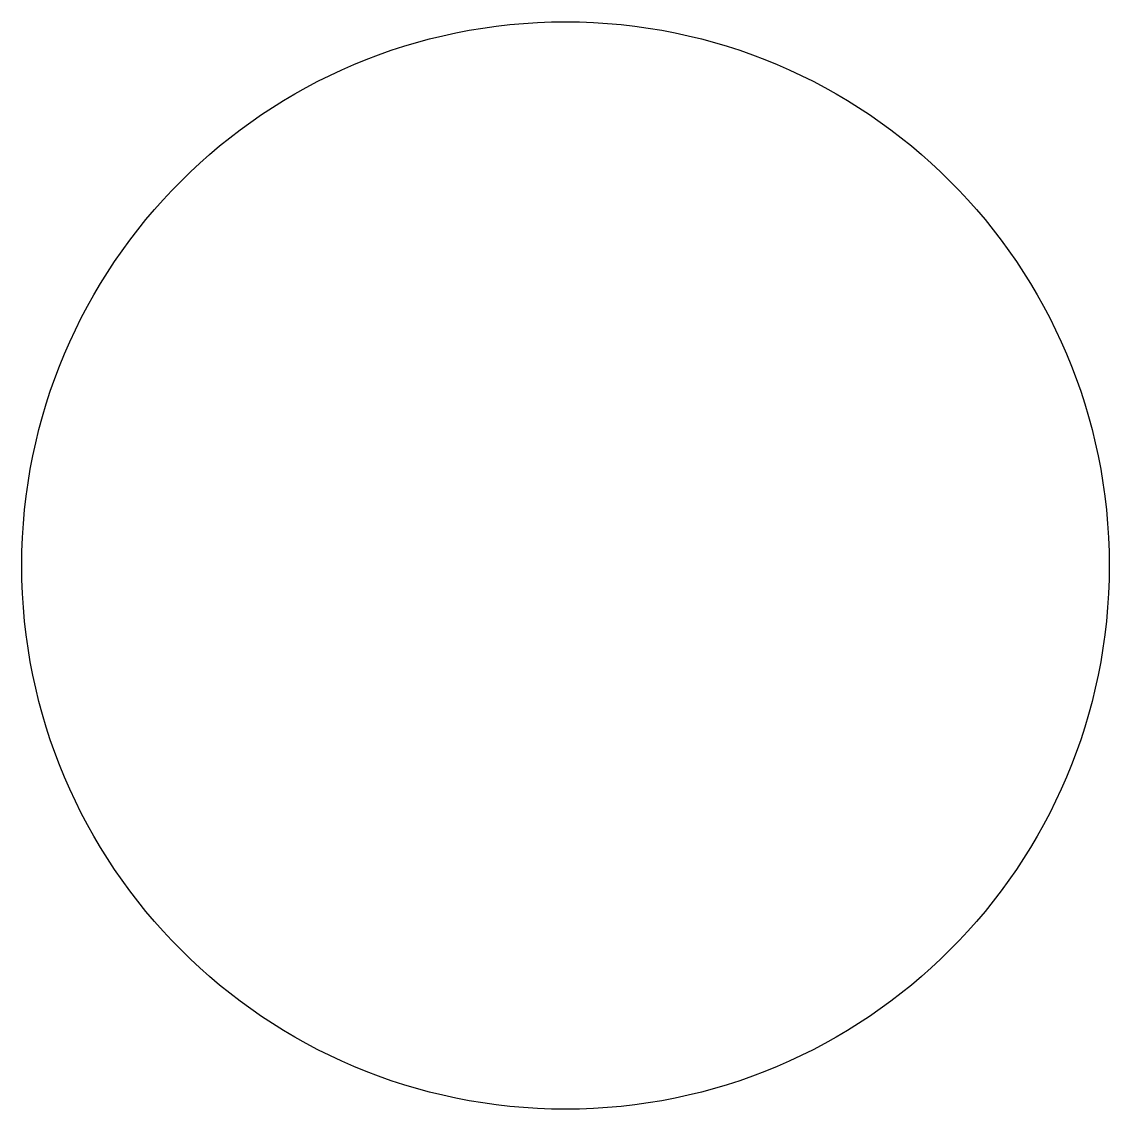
# Model space of a CAD drawing. Header units: millimetres. Extents: x -128 to 126, y 32 to 286.
import ezdxf

# ---------------------------------------------------------------- set-up
doc = ezdxf.new("R2010")
doc.units = ezdxf.units.MM

msp = doc.modelspace()

# ---------------------------------------------------------------- linework, layer by layer
msp.add_circle((-1, 159), 126.53)

doc.saveas('drawing.dxf')
